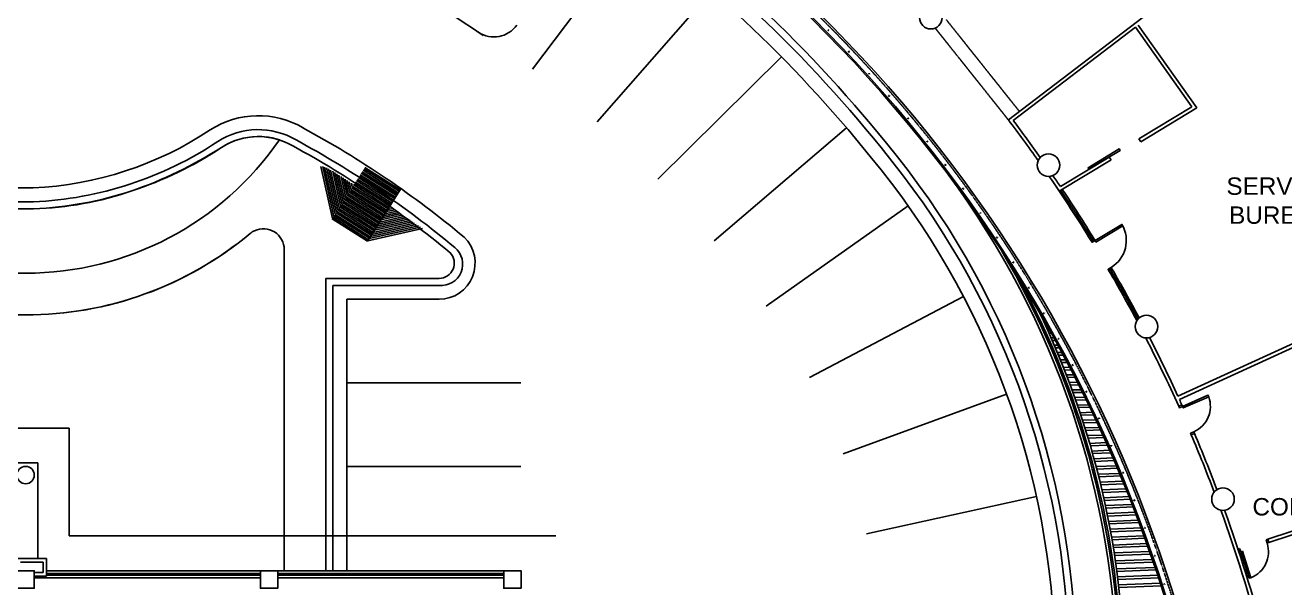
# Model space of a CAD drawing. Header units: millimetres. Extents: x -616979 to 2364082, y 43054 to 1637649.
# Drawn here: x -50314 to -14090, y 102720 to 118883 of the extents above; entities that cross this region are included whole.
import ezdxf

# ---------------------------------------------------------------- set-up
doc = ezdxf.new("R2010")
doc.units = ezdxf.units.MM
doc.linetypes.add('GROUND floor$0$HIDDEN', pattern=[0.375, 0.25, -0.125])
doc.linetypes.add('HIDDEN', pattern=[0.375, 0.25, -0.125])
for name, color, linetype in [('a-broken line', 8, 'HIDDEN'), ('a-column', 7, 'Continuous'), ('a-construcion', 8, 'Continuous'), ('a-doors', 254, 'Continuous'), ('a-labels', 7, 'Continuous'), ('a-railing', 254, 'Continuous'), ('a-wall', 5, 'Continuous'), ('a-windows', 7, 'Continuous'), ('RAMPSLOPE', 252, 'Continuous')]:
    doc.layers.add(name, color=color, linetype=linetype)
doc.layers.add('road', color=7, linetype='Continuous', lineweight=25)
doc.styles.add('-kitz', font='arial.ttf')

msp = doc.modelspace()

# ---------------------------------------------------------------- hatches: boundary and pattern name
at = {"layer": 'RAMPSLOPE'}
h = msp.add_hatch(dxfattribs=at)
h.set_pattern_fill('_USER', color=256, scale=50, angle=282.5149601, style=0, pattern_type=0)
h.set_pattern_definition([(282.51496, (-1852587.205, 1532503.2), (48.811973, 10.834726), [])])
h.paths.add_polyline_path([(-41506.898, 113285.754), (-40862.403, 114297.992), (-41583.028, 114756.816, 0.159577283), (-41847.976, 114822.355)])
h = msp.add_hatch(dxfattribs=at)
h.set_pattern_fill('_USER', color=256, scale=50, angle=327.5149601, style=0, pattern_type=0)
h.set_pattern_definition([(327.51496, (-1470019.573, -1691247.533), (26.8539689, 42.1765854), [])])
h.paths.add_polyline_path([(-41506.898, 113285.754), (-40494.66, 112641.258), (-39527.917, 114159.615), (-40540.155, 114804.111)])
h = msp.add_hatch(dxfattribs=at)
h.set_pattern_fill('_USER', color=256, scale=50, angle=372.5149601, style=0, pattern_type=0)
h.set_pattern_definition([(12.51496, (-1470019.573, -1691247.533), (-10.834726, 48.811973), [])])
h.paths.add_polyline_path([(-39850.165, 113653.496), (-40494.66, 112641.258), (-38837.927, 113009.001)])

# ---------------------------------------------------------------- linework, layer by layer
at = {"layer": 'a-broken line', "linetype": 'GROUND floor$0$HIDDEN'}
for p, q in [((-23823.347, 119039.509), (-21720.36, 116403.529)), ((-24136.03, 118790.051), (-22038.503, 116160.914))]:
    msp.add_line(p, q, dxfattribs=at)
at = {"layer": 'a-broken line', "linetype": 'HIDDEN', "ltscale": 3}
for p, q in [((-52660.281, 107308.109), (-49051.948, 107308.109)), ((-49051.948, 107308.109), (-49051.948, 104208.109)), ((-49051.948, 104208.109), (-35051.948, 104208.109))]:
    msp.add_line(p, q, dxfattribs=at)
at = {"layer": 'a-column'}
for points in [[(-50551.948, 103208.109), (-50551.948, 102708.109), (-50051.948, 102708.109), (-50051.948, 103208.109)], [(-43051.948, 103208.109), (-43551.948, 103208.109), (-43551.948, 102708.109), (-43051.948, 102708.109)], [(-36551.948, 103208.109), (-36551.948, 102708.109), (-36051.948, 102708.109), (-36051.948, 103208.109)]]:
    msp.add_lwpolyline(points, close=True, dxfattribs=at)
for centre, radius in [((-24267.681, 119100.776), 325), ((-20884.912, 114860.657), 325), ((-20884.912, 114860.657), 325), ((-18069.822, 110224.001), 325), ((-18069.822, 110224.001), 325), ((-50301.948, 105958.109), 250), ((-15868.277, 105266.86), 325)]:
    msp.add_circle(centre, radius, dxfattribs=at)
at = {"layer": 'a-construcion', "color": 7, "ltscale": 2}
msp.add_lwpolyline([(-20096.787, 100766.278, 0.170786733), (-25548.275, 115494.391, 0.072691029), (-33900.966, 123212.216, 0.071165038)], format="xyb", dxfattribs=at)
at = {"layer": 'a-construcion', "color": 5, "ltscale": 2}
msp.add_lwpolyline([(-41664.788, 103208.109), (-41664.788, 111608.109), (-38410.493, 111608.109, 0.652415896), (-38093.011, 112345.287, 0.049286663), (-42615.494, 115414.313, 0.282047973), (-44665.926, 115374.067, -0.024907757), (-45575.152, 114832.984)], format="xyb", dxfattribs=at)
at = {"layer": 'a-construcion'}
msp.add_lwpolyline([(-52951.944, 110557.894), (-52951.935, 106308.109), (-49951.948, 106308.109), (-49951.948, 103558.109), (-49701.948, 103558.109), (-49701.948, 103208.109), (-42864.788, 103208.109), (-42864.788, 112436.822, 0.549022152), (-43719.033, 112980.292, 0.064609543), (-43849.319, 112897.404, -0.087176305), (-46870.122, 111160.826, -0.087176305), (-50301.948, 110557.896), (-52951.944, 110557.891)], format="xyb", close=True, dxfattribs=at)
at = {"layer": 'a-doors'}
for p, q in [((-17052.227, 107978.06), (-17141.318, 107938.851)), ((-14598.205, 104002.625), (-14629.674, 104098.337)), ((-14629.48, 104098.528), (-14581.982, 104114.145)), ((-14550.709, 104019.033), (-14598.205, 104002.625)), ((-14581.982, 104114.145), (-14550.709, 104019.033)), ((-14581.944, 104114.03), (-14550.709, 104019.033)), ((-15436.94, 103832.908), (-15389.382, 103848.418)), ((-15406.339, 103739.076), (-15436.94, 103832.908)), ((-15358.781, 103754.586), (-15406.339, 103739.076)), ((-15389.382, 103848.418), (-15358.781, 103754.586)), ((-15311.245, 103770.088), (-15358.781, 103754.586)), ((-15358.781, 103754.586), (-15110.742, 102994.009)), ((-15063.206, 103009.512), (-15311.245, 103770.088)), ((-15110.742, 102994.009), (-15063.206, 103009.512))]:
    msp.add_line(p, q, dxfattribs=at)
for points in [[(-19723.19, 114744.876), (-18824.543, 115287.954), (-18850.404, 115330.746), (-19749.051, 114787.669)], [(-19522.489, 112653.596), (-18749.996, 113115.391), (-18775.651, 113158.307), (-19548.144, 112696.512)], [(-19633.977, 112645.202), (-19548.144, 112696.512), (-19573.799, 112739.429), (-19659.632, 112688.118)], [(-19172.182, 111872.709), (-19086.349, 111924.019), (-19060.471, 111881.197), (-19146.326, 111829.912)], [(-19146.527, 111829.792), (-19060.694, 111881.103), (-19086.349, 111924.019), (-19172.182, 111872.709)], [(-17052.227, 107978.06), (-17032.086, 107932.296), (-17122.42, 107892.54), (-17142.561, 107938.304)], [(-17032.086, 107932.296), (-16299.861, 108254.547), (-16279.72, 108208.783), (-17011.945, 107886.532)], [(-16709.835, 107200.07), (-16689.694, 107154.306), (-16782.022, 107113.673), (-16802.162, 107159.437)]]:
    msp.add_lwpolyline(points, close=True, dxfattribs=at)
msp.add_lwpolyline([(-19647.373, 112695.447), (-19573.799, 112739.429), (-19548.144, 112696.512), (-19633.977, 112645.202), (-19659.632, 112688.118)], dxfattribs=at)
for centre, radius, start, end in [((-19548.144, 112696.512), 900, 300.8708862, 30.8708862), ((-17034.294, 107934.477), 802.886, 293.8357697, 19.9774549), ((-15361.879, 103754.778), 802.886, 291.8389648, 17.98065)]:
    msp.add_arc(centre, radius, start, end, dxfattribs=at)
at = {"layer": 'a-railing'}
for p, q in [((-20965.132, 110322.402), (-21003.43, 110322.443)), ((-20922.517, 110247.357), (-20968.673, 110247.406)), ((-20907.002, 110112.612), (-20846.656, 110112.825)), ((-20873.165, 110037.731), (-20804.744, 110037.972)), ((-20729.452, 109902.551), (-20812.55, 109901.903)), ((-20688.224, 109827.87), (-20779.612, 109827.157)), ((-20720.081, 109690.332), (-20613.522, 109691.588)), ((-20688.025, 109615.705), (-20572.961, 109617.06)), ((-20498.869, 109479.942), (-20629.602, 109477.919)), ((-20458.96, 109405.551), (-20598.412, 109403.393)), ((-20541.12, 109264.68), (-20385.498, 109267.621)), ((-20510.781, 109190.24), (-20346.227, 109193.349)), ((-20273.412, 109054.631), (-20454.643, 109050.634)), ((-20234.765, 108980.465), (-20425.141, 108976.267)), ((-20370.177, 108835.799), (-20162.614, 108840.98)), ((-20341.5, 108761.492), (-20124.579, 108766.906)), ((-20053.107, 108626.674), (-20287.729, 108620.193)), ((-20015.674, 108552.68), (-20259.866, 108545.934)), ((-20207.449, 108404.225), (-19941.152, 108404.225)), ((-20180.106, 108329.225), (-19903.795, 108329.225)), ((-19837.984, 108196.13), (-20128.915, 108186.741)), ((-19801.724, 108122.261), (-20102.65, 108112.55)), ((-20052.561, 107968.933), (-19732.375, 107979.906)), ((-20027.081, 107894.762), (-19696.687, 107906.085)), ((-19628.071, 107763.056), (-19978.252, 107750.427)), ((-19592.947, 107689.274), (-19953.549, 107676.269)), ((-19905.993, 107531.243), (-19525.076, 107545.59)), ((-19882.06, 107457.091), (-19490.51, 107471.839)), ((-19423.395, 107327.513), (-19835.79, 107311.4)), ((-19389.378, 107253.785), (-19812.621, 107237.248)), ((-19767.649, 107090.916), (-19323.029, 107108.835)), ((-19745.237, 107016.758), (-19289.556, 107035.123)), ((-19223.983, 106889.561), (-19701.576, 106869.81)), ((-19191.047, 106815.859), (-19679.916, 106795.642)), ((-19637.576, 106648.102), (-19126.259, 106669.701)), ((-19616.662, 106573.919), (-19093.856, 106596.003)), ((-19029.862, 106449.262), (-19575.655, 106425.811)), ((-18997.985, 106375.562), (-19555.483, 106351.609)), ((-19515.817, 106202.955), (-18934.795, 106228.251)), ((-19496.383, 106128.731), (-18903.44, 106154.545)), ((-18841.06, 106006.676), (-19458.069, 105979.555)), ((-18810.222, 105932.959), (-19439.368, 105905.305)), ((-19402.414, 105755.629), (-18748.661, 105784.545)), ((-19384.443, 105681.351), (-18718.337, 105710.813)), ((-18657.601, 105561.867), (-19348.857, 105531.197)), ((-18627.786, 105488.116), (-19331.613, 105456.888)), ((-19297.403, 105306.278), (-18567.884, 105338.648)), ((-19280.883, 105231.937), (-18538.575, 105264.874)), ((-18479.512, 105114.896), (-19248.057, 105080.892)), ((-18450.705, 105041.098), (-19232.257, 105006.518)), ((-19200.821, 104855.058), (-18392.489, 104890.621)), ((-19185.74, 104780.649), (-18364.181, 104816.794)), ((-18306.817, 104665.829), (-19155.701, 104628.796)), ((-18279.005, 104591.971), (-19141.336, 104554.352)), ((-19112.7, 104402.126), (-18222.499, 104440.529)), ((-19099.05, 104327.645), (-18195.182, 104366.638)), ((-18139.539, 104214.728), (-19071.822, 104175.067)), ((-18112.713, 104140.802), (-19058.884, 104100.55)), ((-19033.07, 103947.639), (-18057.94, 103988.435)), ((-19020.843, 103873.085), (-18031.602, 103914.472)), ((-17977.703, 103761.658), (-18996.448, 103719.862)), ((-17951.852, 103687.656), (-18984.929, 103645.272)), ((-18961.958, 103491.756), (-17898.833, 103534.405)), ((-18951.147, 103417.129), (-17873.466, 103460.362)), ((-17821.331, 103306.684), (-18929.603, 103263.34)), ((-50051.948, 103008.109), (-43551.948, 103008.109)), ((-49701.948, 103133.109), (-43551.948, 103133.109)), ((-49701.948, 103083.109), (-43551.948, 103083.109)), ((-43051.948, 103133.109), (-36551.948, 103133.109)), ((-43051.948, 103083.109), (-36551.948, 103083.109)), ((-43051.948, 103008.109), (-36551.948, 103008.109)), ((-17796.447, 103232.6), (-18919.5, 103188.677)), ((-18899.387, 103034.634), (-17745.201, 103078.503)), ((-18889.989, 102959.937), (-17720.797, 103004.376)), ((-17670.445, 102849.87), (-18871.312, 102805.658)), ((-17646.52, 102775.7), (-18862.619, 102730.928))]:
    msp.add_line(p, q, dxfattribs=at)
at = {"layer": 'a-railing', "linetype": 'HIDDEN', "ltscale": 0.058}
for centre in [(-27223.609, 118738.954), (-26625.355, 118121.282), (-26040.482, 117490.923), (-25473.363, 116852.885), (-24919.953, 116202.918), (-24380.505, 115541.318), (-23855.263, 114868.385), (-23344.464, 114184.424), (-22848.34, 113489.745), (-22367.116, 112784.662), (-21901.01, 112069.495), (-21450.233, 111344.568), (-21014.99, 110610.21), (-20595.478, 109866.753), (-20191.886, 109114.535), (-19804.399, 108353.896), (-19433.19, 107585.181), (-19078.43, 106808.738), (-18740.277, 106024.92), (-18418.887, 105234.081), (-18114.403, 104436.58), (-17826.965, 103632.778), (-17556.703, 102823.039)]:
    msp.add_circle(centre, 12.5, dxfattribs=at)
at = {"layer": 'a-railing'}
for centre in [(-49426.948, 103108.109), (-48551.948, 103108.109), (-47676.948, 103108.109), (-46801.948, 103108.109), (-45926.948, 103108.109), (-45051.948, 103108.109), (-44176.948, 103108.109), (-42426.948, 103108.109), (-41551.948, 103108.109), (-40676.948, 103108.109), (-39801.948, 103108.109), (-38926.948, 103108.109), (-38051.948, 103108.109), (-37176.948, 103108.109)]:
    msp.add_circle(centre, 12.5, dxfattribs=at)
at = {"layer": 'a-railing', "linetype": 'HIDDEN', "ltscale": 1.5}
msp.add_arc((-55726.948, 90533.109), 40200, 3.3736451, 56.3000523, dxfattribs=at)
at = {"layer": 'a-railing'}
for centre, radius, start, end in [((-55653.983, 90571.981), 40177.195, 3.3149672, 56.3558626), ((-55726.948, 90533.109), 40037.5, 3.403149, 56.3000523), ((-43497.627, 99889.203), 24672.468, 0.6899961, 30.4400702), ((-43455.23, 99897.749), 24679.974, 0.6708825, 28.3637892)]:
    msp.add_arc(centre, radius, start, end, dxfattribs=at)
at = {"layer": 'a-wall', "color": 7}
for p, q in [((-14106.674, 122209.698), (-22038.503, 116160.914)), ((-18382.79, 118822.988), (-21898.535, 116141.894)), ((-16759.522, 116535.904), (-18283.942, 115614.654)), ((-16615.666, 116505.998), (-18226.147, 115532.739)), ((-19141.116, 115096.639), (-20545.052, 114248.202)), ((-8004.248, 112410.694), (-17162.169, 108222.916)), ((-7962.646, 112319.716), (-17120.583, 108131.973)), ((-5889.739, 106972.023), (-14581.944, 104114.03)), ((-14550.709, 104019.033), (-5858.504, 106877.026))]:
    msp.add_line(p, q, dxfattribs=at)
at = {"layer": 'a-wall', "color": 7, "extrusion": (0, 0, -1)}
for p, q in [((-18384.626, 118825.492), (-16759.522, 116535.904)), ((-18303.08, 118883.372), (-16615.666, 116505.998))]:
    msp.add_line(p, q, dxfattribs=at)
at = {"layer": 'a-wall'}
for p, q in [((-18283.942, 115614.654), (-18226.147, 115532.739)), ((-19083.321, 115014.725), (-20574.871, 114113.339)), ((-19141.116, 115096.639), (-19083.321, 115014.725)), ((-16689.694, 107154.306), (-16782.022, 107113.673)), ((-52951.935, 106308.109), (-49951.948, 106308.109)), ((-49951.948, 106308.109), (-49951.948, 103558.109)), ((-50551.948, 103558.109), (-49701.948, 103558.109)), ((-50451.948, 103458.109), (-49801.948, 103458.109)), ((-49801.948, 103458.109), (-49801.948, 103158.109)), ((-49701.948, 103558.109), (-49701.948, 103058.109)), ((-49801.948, 103158.109), (-50051.948, 103158.109)), ((-49701.948, 103058.109), (-50051.948, 103058.109)), ((-49701.948, 103208.109), (-36551.948, 103208.109))]:
    msp.add_line(p, q, dxfattribs=at)
msp.add_lwpolyline([(-18701.948, 93086.731), (-18701.948, 100019.815, 0.112562708), (-21183.812, 110701.693)], format="xyb", dxfattribs=at)
for centre, radius, start, end in [((-55726.948, 90533.109), 40000, 3.409992, 56.3000523), ((-43582.93, 99869.721), 24683.005, 0.7335155, 36.6117147), ((-55726.948, 90533.109), 42428.427, 31.5594595, 33.847565), ((-55726.948, 90533.109), 42328.427, 27.9823799, 30.2074557), ((-55726.948, 90533.109), 42428.427, 28.0344031, 30.2089733), ((-55726.948, 90533.109), 42328.427, 24.2798617, 27.2277099), ((-55726.948, 90533.109), 42428.427, 24.6410989, 27.1756867), ((-55726.948, 90533.109), 42428.427, 24.2786228, 24.5060578)]:
    msp.add_arc(centre, radius, start, end, dxfattribs=at)
at = {"layer": 'a-wall', "color": 7}
for radius, start, end in [(42328.427, 35.3009439, 37.2613312), (42428.427, 35.3530083, 37.1264493), (42328.427, 31.5610877, 34.5464014), (42428.427, 33.982764, 34.494337), (42328.427, 20.6640953, 23.061597), (42428.427, 20.7161598, 23.0632296), (42328.427, 14.6860295, 19.9095529), (42428.427, 14.6846257, 19.8574884)]:
    msp.add_arc((-55726.948, 90533.109), radius, start, end, dxfattribs=at)
at = {"layer": 'a-windows'}
for p, q in [((-20079.947, 113450.84), (-20532.031, 114139.229)), ((-20037.889, 113477.88), (-20122.005, 113423.801)), ((-20079.947, 113450.84), (-19616.276, 112714.037)), ((-19103.226, 111855.678), (-18693.521, 111135.448)), ((-18649.828, 111159.756), (-18737.215, 111111.141)), ((-18693.521, 111135.448), (-18314.084, 110438.387))]:
    msp.add_line(p, q, dxfattribs=at)
at = {"layer": 'RAMPSLOPE'}
for p, q in [((-40472.748, 112680.207), (-39504.493, 114197.6)), ((-41484.343, 113325.71), (-40472.748, 112680.207))]:
    msp.add_line(p, q, dxfattribs=at)
for points in [[(-52951.944, 111758.109), (-52244.36, 111758.109), (-50301.948, 111758.111, 0.24647333), (-43003.746, 115588.423)], [(-57451.943, 110557.89), (-57451.943, 110557.89), (-50301.948, 110557.896, 0.175687787), (-43849.319, 112897.404)]]:
    msp.add_lwpolyline(points, format="xyb", dxfattribs=at)
at = {"layer": 'road', "ltscale": 2}
for p, q in [((-32712.902, 121607.074), (-35727.829, 117618.313)), ((-33867.175, 116103.235), (-30572.03, 119863.822)), ((-28562.657, 117970.496), (-32120.809, 114457.727)), ((-26695.279, 115936.986), (-30497.853, 112690.383)), ((-50088.199, 114208.109), (-60121.704, 114208.109)), ((-24925.425, 113696.796), (-29007.844, 110809.954)), ((-41464.788, 111408.109), (-41464.788, 103208.109)), ((-41464.788, 111408.109), (-38409.769, 111408.109)), ((-41064.788, 111008.109), (-41064.788, 103208.109)), ((-41064.788, 111008.109), (-38408.605, 111008.109)), ((-27756.253, 108764.215), (-23327.31, 111084.66)), ((-41064.788, 108608.109), (-36064.788, 108608.109)), ((-22089.408, 108283.798), (-26786.769, 106570.673)), ((-41064.788, 106208.109), (-36064.788, 106208.109)), ((-21233.55, 105343.605), (-26116.49, 104268.011))]:
    msp.add_line(p, q, dxfattribs=at)
for points in [[(-20296.761, 100763.039, 0.170802072), (-25703.059, 115367.727, 0.072389441), (-33856.723, 122925.59, 0.069872372)], [(-20696.709, 100756.561, 0.170833469), (-26012.622, 115114.391, 0.069292836), (-33753.749, 122373.166, 0.067247045)], [(-37148.578, 118592.528, 0.02594191), (-40130.989, 120394.661)], [(-37689.97, 112791.032, 0.049963256), (-42326.206, 115935.292)], [(-37959.363, 112494.859, 0.049872044), (-42522.629, 115586.772)], [(-44776.636, 115540.631, -0.136240022), (-50079.112, 113808.109), (-60108.138, 113808.109)], [(-44665.926, 115374.067, -0.136348367), (-50074.633, 113608.109), (-60108.138, 113608.109)]]:
    msp.add_lwpolyline(points, format="xyb", dxfattribs=at)
msp.add_lwpolyline([(-52951.944, 113608.109), (-52951.944, 111758.109), (-50301.948, 111758.107, 0.2464729), (-43003.746, 115588.423, 0.224242228), (-44665.926, 115374.067, -0.059237101), (-47249.887, 114122.354, -0.076493437), (-50074.633, 113608.109), (-52951.944, 113608.109)], format="xyb", close=True, dxfattribs=at)
for centre, radius, start, end in [((-36834.439, 119345.541), 800, 236.1555243, 325.1757077), ((-43612.229, 113735.616), 2548.024, 59.5187053, 122.8554925), ((-50548.035, 124223.794), 10026.235, 272.6286941, 303.6344003), ((-43612.229, 113735.616), 2148.024, 59.5187053, 122.7867701), ((-38413.995, 112046.572), 1038.476, 270.2973789, 45.7972519), ((-38346.797, 112018.721), 613.85, 264.1119173, 50.8647167)]:
    msp.add_arc(centre, radius, start, end, dxfattribs=at)

# ---------------------------------------------------------------- texts
at = {"layer": 'a-labels', "style": '-kitz'}
msp.add_text('COMPUTER LABORATORY', height=500, dxfattribs=at).set_placement((-15021.478, 104797.576))
at = {"layer": 'a-labels', "insert": (-14236.555, 113840.345), "char_height": 500, "width": 5250.9, "attachment_point": 5, "style": '-kitz'}
msp.add_mtext('SERVICE \\PBUREAU', dxfattribs=at)

doc.saveas('drawing.dxf')
